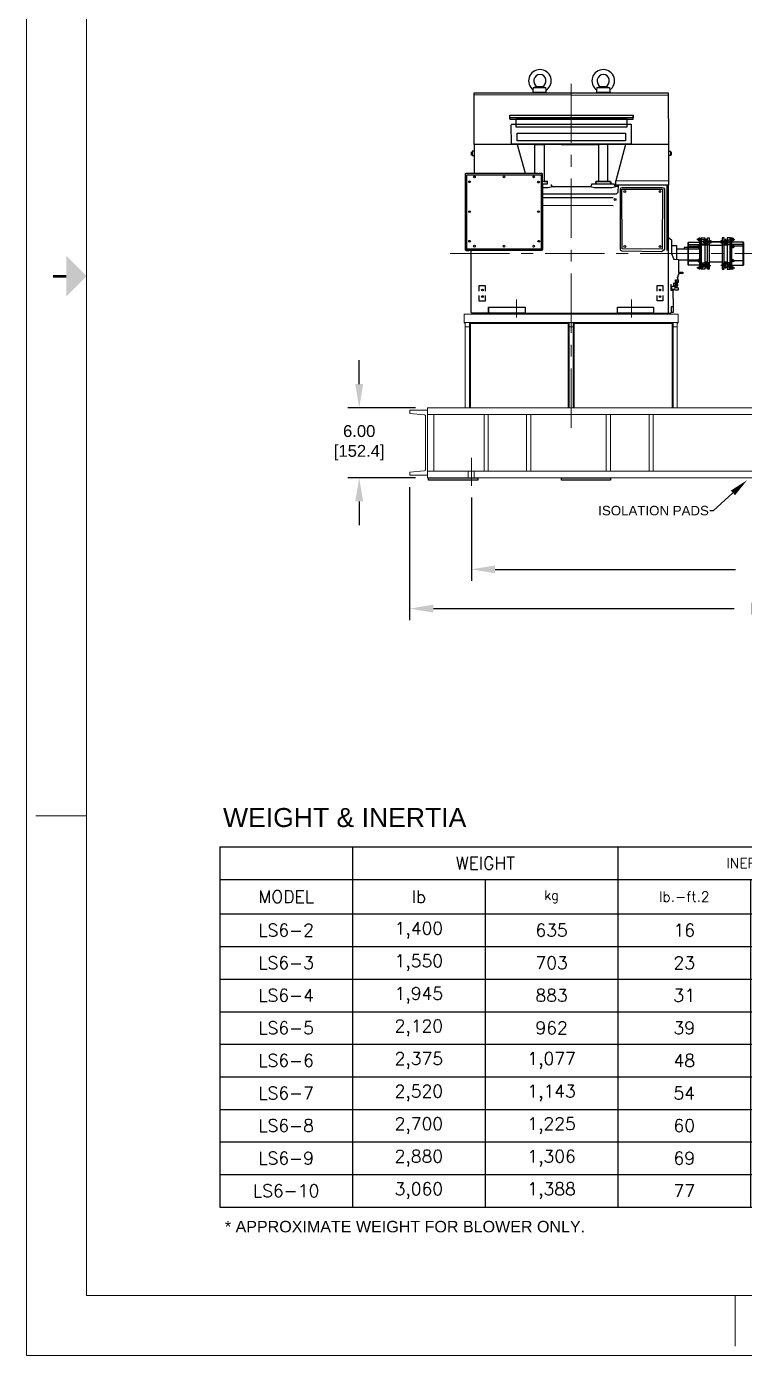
# Model space of a CAD drawing. Header units: inches. Extents: x 26 to 324, y 7 to 235.
# Drawn here: x 25.8 to 101.3, y 7.4 to 147.4 of the extents above; entities that cross this region are included whole.
import ezdxf
from ezdxf import colors
from ezdxf.entities.mleader import LeaderData, LeaderLine
from ezdxf.enums import TextEntityAlignment as Align
from ezdxf.math import Vec2, Vec3

# ---------------------------------------------------------------- set-up
doc = ezdxf.new("R2010")
doc.units = ezdxf.units.IN
doc.header["$MEASUREMENT"] = 0
doc.linetypes.add('CENTER', pattern=[2, 1.25, -0.25, 0.25, -0.25])
for name, color, linetype in [('CL', 1, 'CENTER'), ('OBJ', 7, 'Continuous'), ('Title Block', 7, 'Continuous'), ('TXT', 7, 'Continuous')]:
    doc.layers.add(name, color=color, linetype=linetype)
doc.styles.add('ACANSTS', font='romans.shx', dxfattribs={"height": 1})
doc.styles.add('Roman', font='romans')
doc.styles.get("Standard").update_dxf_attribs({"font": 'arial.ttf'})
doc.dimstyles.new('STANDARD 2 PLCS', dxfattribs={"dimtxt": 0.125, "dimasz": 0.18, "dimexe": 0.18, "dimexo": 0.0625, "dimgap": 0.09, "dimtad": 0, "dimtih": 1, "dimtoh": 1, "dimzin": 4, "dimdsep": 46, "dimtxsty": 'Standard', "dimcen": 0.09, "dimaunit": 1, "dimadec": 0, "dimazin": 1, "dimtfac": 1, "dimtofl": 0, "dimtmove": 1, "dimatfit": 3, "dimfxl": 1, "dimtolj": 1, "dimtzin": 4, "dimarcsym": 0})

# ---------------------------------------------------------------- blocks, each defined once
blk = doc.blocks.new('*T41')
at = {"layer": 'Title Block', "color": 0, "linetype": 'ByBlock', "lineweight": -2, "transparency": 16777216}
for p, q in [((0, 0), (69.84, 0)), ((0, 0), (0, -37.93)), ((13.97, 0), (13.97, -37.93)), ((41.9, 0), (41.9, -37.93)), ((69.84, 0), (69.84, -37.93)), ((0, -3.43), (69.84, -3.43)), ((27.94, -3.43), (27.94, -37.93)), ((55.87, -3.43), (55.87, -37.93)), ((0, -7.05), (69.84, -7.05)), ((0, -10.48), (69.84, -10.48)), ((0, -13.92), (69.84, -13.92)), ((0, -17.35), (69.84, -17.35)), ((0, -20.78), (69.84, -20.78)), ((0, -24.21), (69.84, -24.21)), ((0, -27.64), (69.84, -27.64)), ((0, -31.07), (69.84, -31.07)), ((0, -34.5), (69.84, -34.5)), ((0, -37.93), (69.84, -37.93))]:
    blk.add_line(p, q, dxfattribs=at)
at = {"layer": 'Title Block', "color": 0, "lineweight": 15, "transparency": 16777216, "attachment_point": 5, "style": 'Roman'}
for s, insert, char_height, width in [('WEIGHT', (27.94, -1.72), 1.323, 26.9783), ('INERTIA', (55.87, -1.72), 1.063, 26.9783), ('MODEL', (6.98, -5.24), 1.323, 13.0107), ('lb', (20.95, -5.24), 1.323, 13.0107), ('kg', (34.92, -5.24), 1, 13.0107), ('lb.-ft.2', (48.89, -5.24), 1.063, 13.0107), ('kg.-m2', (62.85, -5.24), 1.063, 13.0107), ('LS6-2', (6.98, -8.77), 1.323, 13.0107), ('1,400', (20.95, -8.77), 1.323, 13.0107), ('635', (34.92, -8.77), 1.323, 13.0107), ('16', (48.89, -8.77), 1.323, 13.0107), ('78.12', (62.85, -8.77), 1.323, 13.0107), ('LS6-3', (6.98, -12.2), 1.323, 13.0107), ('1,550', (20.95, -12.2), 1.323, 13.0107), ('703', (34.92, -12.2), 1.323, 13.0107), ('23', (48.89, -12.2), 1.323, 13.0107), ('112.3', (62.85, -12.2), 1.323, 13.0107), ('LS6-4', (6.98, -15.63), 1.323, 13.0107), ('1,945', (20.95, -15.63), 1.323, 13.0107), ('883', (34.92, -15.63), 1.323, 13.0107), ('31', (48.89, -15.63), 1.375, 13.0107), ('151.36', (62.85, -15.63), 1.323, 13.0107), ('LS6-5', (6.98, -19.06), 1.323, 13.0107), ('2,120', (20.95, -19.06), 1.323, 13.0107), ('962', (34.92, -19.06), 1.323, 13.0107), ('39', (48.89, -19.06), 1.323, 13.0107), ('190.42', (62.85, -19.06), 1.323, 13.0107), ('LS6-6', (6.98, -22.49), 1.323, 13.0107), ('2,375', (20.95, -22.49), 1.323, 13.0107), ('1,077', (34.92, -22.49), 1.323, 13.0107), ('48', (48.89, -22.49), 1.323, 13.0107), ('234.36', (62.85, -22.49), 1.323, 13.0107), ('2,520', (20.95, -25.92), 1.323, 13.0107), ('1,143', (34.92, -25.92), 1.323, 13.0107), ('LS6-7', (6.98, -25.92), 1.323, 13.0107), ('54', (48.89, -25.92), 1.323, 13.0107), ('263.66', (62.85, -25.92), 1.323, 13.0107), ('LS6-8', (6.98, -29.35), 1.323, 13.0107), ('2,700', (20.95, -29.35), 1.323, 13.0107), ('1,225', (34.92, -29.35), 1.323, 13.0107), ('60', (48.89, -29.35), 1.323, 13.0107), ('292.95', (62.85, -29.35), 1.323, 13.0107), ('LS6-9', (6.98, -32.78), 1.323, 13.0107), ('2,880', (20.95, -32.78), 1.323, 13.0107), ('1,306', (34.92, -32.78), 1.323, 13.0107), ('69', (48.89, -32.78), 1.323, 13.0107), ('336.89', (62.85, -32.78), 1.323, 13.0107), ('LS6-10', (6.98, -36.21), 1.323, 13.0107), ('3,060', (20.95, -36.21), 1.323, 13.0107), ('1,388', (34.92, -36.21), 1.323, 13.0107), ('77', (48.89, -36.21), 1.323, 13.0107), ('375.95', (62.85, -36.21), 1.375, 13.0107)]:
    blk.add_mtext(s, dxfattribs=dict(at, insert=insert, char_height=char_height, width=width))
blk = doc.blocks.new('*D42')
at = {"color": 0, "lineweight": -2, "transparency": 16777216}
for p, q in [((60.77, 109.71), (60.77, 112.21)), ((66.7, 107.21), (59.57, 107.21)), ((66.7, 99.85), (59.57, 99.85)), ((60.77, 97.35), (60.77, 94.85))]:
    blk.add_line(p, q, dxfattribs=at)
at = {"color": 0, "transparency": 16777216}
for points in [[(60.35, 109.71), (61.19, 109.71), (60.77, 107.21)], [(60.35, 97.35), (61.19, 97.35), (60.77, 99.85)]]:
    blk.add_solid(points, dxfattribs=at)
at = {"layer": 'Defpoints', "color": 0, "transparency": 16777216}
for p in [(67.95, 107.21), (60.77, 99.85), (67.95, 99.85)]:
    blk.add_point(p, dxfattribs=at)
at = {"color": 0, "transparency": 16777216, "insert": (60.77, 103.53), "char_height": 1.25, "attachment_point": 5}
blk.add_mtext('\\A1;6.00\\P[152.4]', dxfattribs=at)
blk = doc.blocks.new('*D45')
at = {"color": 0, "lineweight": -2, "transparency": 16777216}
for p, q in [((72.58, 97.75), (72.58, 89)), ((135.83, 97.75), (135.83, 89)), ((75.08, 90.2), (100.39, 90.2)), ((133.33, 90.2), (104.84, 90.2))]:
    blk.add_line(p, q, dxfattribs=at)
at = {"color": 0, "transparency": 16777216}
for points in [[(75.08, 90.61), (75.08, 89.78), (72.58, 90.2)], [(133.33, 90.61), (133.33, 89.78), (135.83, 90.2)]]:
    blk.add_solid(points, dxfattribs=at)
at = {"layer": 'Defpoints', "color": 0, "transparency": 16777216}
for p in [(72.58, 99), (135.83, 99), (135.83, 90.2)]:
    blk.add_point(p, dxfattribs=at)
at = {"color": 0, "transparency": 16777216, "insert": (102.61, 90.2), "char_height": 1.25, "attachment_point": 5}
blk.add_mtext('\\A1;F', dxfattribs=at)
blk = doc.blocks.new('*D47')
at = {"color": 0, "lineweight": -2, "transparency": 16777216}
for p, q in [((66.08, 98.85), (66.08, 84.86)), ((142.33, 98.85), (142.33, 84.86)), ((68.58, 86.06), (100.25, 86.06)), ((139.83, 86.06), (104.63, 86.06))]:
    blk.add_line(p, q, dxfattribs=at)
at = {"color": 0, "transparency": 16777216}
for points in [[(68.58, 86.48), (68.58, 85.64), (66.08, 86.06)], [(139.83, 86.48), (139.83, 85.64), (142.33, 86.06)]]:
    blk.add_solid(points, dxfattribs=at)
at = {"layer": 'Defpoints', "color": 0, "transparency": 16777216}
for p in [(66.08, 100.1), (142.33, 100.1), (142.33, 86.06)]:
    blk.add_point(p, dxfattribs=at)
at = {"color": 0, "transparency": 16777216, "insert": (102.44, 86.06), "char_height": 1.25, "attachment_point": 5}
blk.add_mtext('\\A1;L', dxfattribs=at)
blk = doc.blocks.new('LONE STAR BLOWER TITLE BLOCK (SIZE A)')
at = {"layer": 'Title Block', "lineweight": 15}
for p, q in [((0, 18), (0, 0)), ((0.5, 17.5), (0.5, 0.5)), ((0.078, 4.5), (0.5, 4.5)), ((0.5, 0.5), (23.125, 0.5)), ((5.906, 0.078), (5.906, 0.5)), ((0, 0), (23.625, 0))]:
    blk.add_line(p, q, dxfattribs=at)
at = {"layer": 'Title Block', "lineweight": 15, "const_width": 0.0225}
blk.add_lwpolyline([(0.219, 9), (0.331, 9)], dxfattribs=at)
at = {"layer": 'Title Block', "lineweight": 15}
blk.add_solid([(0.331, 8.831), (0.331, 9.169), (0.5, 9)], dxfattribs=at)
at = {"layer": 'Title Block', "lineweight": 15, "style": 'ACANSTS'}
for tag, p, height in [('DRAWN_BY', (14.369, 2.285), 0.135), ('DRAWN_DATE', (15.515, 2.294), 0.135), ('DRAWING_SUBTITLE', (17.513, 1.977), 0.203), ('CHECKED_BY', (14.391, 1.94), 0.135), ('CHECK_DATE', (15.496, 1.94), 0.135), ('ENGINEER', (14.385, 1.608), 0.135), ('ENG_DATE', (15.487, 1.603), 0.135), ('DRAWING_SUBTITLE', (17.511, 1.549), 0.203), ('MANUFACTURING', (14.381, 1.271), 0.135), ('MFG_DATE', (15.488, 1.27), 0.135), ('CONTROL', (14.381, 0.933), 0.135), ('CONTROL_DATE', (15.488, 0.932), 0.135), ('CAGE_CODE', (17.727, 0.916), 0.135), ('MODEL_FILE_NAME', (8.295, 0.611), 0.135), ('APPROVED_BY', (14.37, 0.568), 0.135), ('APPROVAL_DATE', (15.48, 0.562), 0.135)]:
    blk.add_attdef(tag, p, '', height=height, dxfattribs=at)
at = {"layer": 'Title Block', "lineweight": 15, "style": 'Roman', "flags": 8}
for tag, height, p in [('DWG_NUMBER', 0.281, (18.91, 1.147)), ('SCALE', 0.135, (17.903, 0.704)), ('SHEETNUMBER', 0.135, (21.256, 0.704)), ('TOTA_SHEETS', 0.135, (21.894, 0.702))]:
    blk.add_attdef(tag, text='', height=height, dxfattribs=at).set_placement(p, align=Align.TOP_LEFT)
at = {"layer": 'Title Block', "lineweight": 15, "style": 'ACANSTS'}
blk.add_attdef('REVISION', text='', height=0.135, dxfattribs=at).set_placement((22.849, 0.893), align=Align.CENTER)

msp = doc.modelspace()

# ---------------------------------------------------------------- linework, layer by layer
at = {"layer": 'CL', "lineweight": 0, "ltscale": 5}
for points in [[(83.071, 105.103), (83.071, 141.344)], [(70.33, 123.447), (143.377, 123.447)], [(77.317, 116.704), (77.317, 118.61)], [(89.447, 116.704), (89.447, 118.61)], [(72.585, 101.935), (72.585, 99.003)]]:
    msp.add_lwpolyline(points, dxfattribs=at)
at = {"layer": 'OBJ', "lineweight": 0}
for p, q in [((67.954, 106.259), (67.954, 107.212)), ((67.954, 107.212), (140.46, 107.212)), ((139.801, 106.516), (67.954, 106.516)), ((68.613, 106.516), (67.954, 106.516)), ((67.954, 103.291), (67.954, 106.259)), ((67.954, 100.946), (67.954, 103.291)), ((67.954, 100.103), (67.954, 100.946)), ((67.624, 100.579), (66.085, 100.433)), ((66.085, 100.433), (66.085, 100.103)), ((66.085, 100.103), (67.954, 100.103)), ((67.954, 100.524), (140.46, 100.543)), ((67.954, 99.846), (67.954, 100.543)), ((140.46, 99.846), (67.954, 99.846))]:
    msp.add_line(p, q, dxfattribs=at)
at = {"layer": 'OBJ', "lineweight": 25}
for points in [[(93.295, 140.378), (93.332, 134.954), (72.883, 134.954), (72.883, 140.378), (93.295, 140.378), (93.295, 140.085), (72.883, 140.158)], [(79.113, 140.928), (80.395, 140.928)], [(85.819, 140.928), (87.102, 140.928)], [(76.621, 137.63), (76.621, 138.033), (89.594, 138.033), (89.594, 137.739), (76.621, 137.739), (76.621, 137.593), (89.594, 137.593), (89.594, 138.033)], [(76.767, 137.08), (89.411, 137.08), (89.411, 134.991), (76.804, 134.991), (76.767, 137.007)], [(79.259, 131.913), (79.259, 134.954), (80.249, 134.954), (80.249, 131.033), (80.542, 131.033), (80.542, 130.777), (80.066, 130.777), (80.066, 123.887), (80.029, 123.814), (79.956, 123.777), (72.26, 123.74), (71.967, 123.814), (71.967, 131.876), (72.04, 131.913), (75.998, 131.913)], [(72.883, 134.954), (72.883, 131.913)], [(77.39, 134.954), (78.233, 131.913)], [(82.045, 134.954), (85.966, 134.954), (85.966, 131.033), (85.673, 131.033), (85.673, 130.813), (87.249, 130.813), (87.212, 131.033), (85.709, 131.033), (86.955, 131.033), (86.955, 134.954)], [(88.788, 134.954), (87.798, 131.106), (93.332, 131.143), (93.332, 130.667), (87.798, 130.667), (87.798, 131.106)], [(93.332, 134.954), (93.332, 130.667), (93.149, 130.667), (93.149, 123.777)], [(72.663, 133.818), (72.59, 133.818), (72.59, 134.148), (72.663, 134.148)], [(72.883, 134.221), (72.663, 134.221), (72.663, 133.782), (72.883, 133.782)], [(93.332, 134.221), (93.552, 134.221), (93.552, 133.782), (93.332, 133.782)], [(93.552, 134.148), (93.625, 134.148), (93.625, 133.818), (93.552, 133.818)], [(73.249, 131.913), (79.626, 131.913), (80.029, 131.876), (80.066, 123.887), (71.967, 123.887), (71.967, 131.876), (79.956, 131.913)], [(78.6, 131.913), (79.626, 131.913)], [(80.615, 131.033), (80.066, 131.033), (80.029, 131.876), (79.699, 131.876)], [(87.798, 130.52), (87.945, 130.557), (88.018, 130.667), (87.981, 129.897), (87.835, 129.714), (80.066, 129.714), (80.066, 131.803)], [(80.066, 130.41), (80.652, 130.41), (81.128, 130.52), (81.018, 130.593), (81.018, 130.74)], [(81.128, 130.52), (85.086, 130.52), (85.526, 130.41), (87.358, 130.41), (87.798, 130.52), (87.688, 130.593), (87.652, 130.777), (85.233, 130.777), (85.196, 130.593), (85.123, 130.52)], [(85.673, 130.777), (85.673, 131.033), (87.249, 130.996), (87.249, 130.777), (85.673, 130.813)], [(93.332, 117.18), (93.332, 130.667)], [(87.505, 129.311), (80.066, 129.311)], [(80.066, 128.541), (87.505, 128.504)], [(93.332, 125.133), (93.662, 124.913), (93.662, 123.447), (93.845, 122.934), (93.845, 122.861), (94.395, 122.824), (94.395, 121.688), (94.395, 121.505), (94.835, 121.505), (94.835, 121.358), (94.395, 121.322), (94.395, 121.175), (94.321, 121.175), (94.321, 120.918), (94.248, 120.918), (94.248, 120.845), (94.285, 120.845), (94.285, 120.735), (94.321, 120.735), (94.321, 120.699), (94.358, 120.699), (94.358, 120.442), (94.065, 120.442), (94.065, 120.699), (94.175, 120.699), (94.175, 120.442)], [(96.63, 122.238), (95.421, 122.238), (95.384, 122.274), (95.384, 124.62), (95.421, 124.656)], [(95.421, 122.238), (95.421, 124.656), (96.63, 124.656)], [(96.777, 124.95), (96.3, 124.95)], [(96.594, 124.803), (96.557, 124.803), (96.484, 124.803), (96.484, 125.06), (96.557, 125.06)], [(96.557, 125.023), (96.484, 125.023)], [(96.557, 124.876), (96.484, 124.876)], [(96.557, 124.803), (96.557, 125.06), (96.594, 125.096)], [(97.143, 124.913), (96.777, 124.913)], [(97.29, 124.693), (96.887, 124.693)], [(97.143, 124.583), (97.033, 124.583), (97.033, 124.803), (97.143, 124.803)], [(97.143, 124.766), (97.033, 124.766)], [(97.143, 124.62), (97.033, 124.62)], [(97.327, 124.95), (97.217, 124.95), (97.217, 124.327), (97.143, 124.327)], [(97.217, 124.876), (97.143, 124.876)], [(97.436, 124.327), (97.327, 124.327), (97.327, 124.95), (97.327, 124.766), (97.217, 124.766), (97.217, 124.95)], [(97.253, 124.766), (97.253, 124.95)], [(97.253, 124.327), (97.253, 124.583)], [(97.436, 124.876), (97.327, 124.876)], [(97.436, 124.583), (97.62, 124.583), (97.766, 124.583), (97.766, 124.803), (97.62, 124.803)], [(97.62, 124.62), (97.766, 124.62), (97.84, 124.62), (97.84, 124.766), (97.766, 124.766), (97.62, 124.766), (97.436, 124.766)], [(97.473, 124.693), (97.986, 124.693)], [(97.62, 124.583), (97.62, 124.583)], [(98.646, 124.693), (97.766, 124.693)], [(97.95, 124.693), (98.866, 124.693)], [(99.159, 124.693), (98.609, 124.693)], [(98.976, 124.62), (98.829, 124.62), (98.792, 124.62), (98.792, 124.766), (98.829, 124.766), (98.976, 124.766), (99.196, 124.766)], [(98.976, 124.803), (98.829, 124.803), (98.829, 124.583), (98.976, 124.583), (99.012, 124.583)], [(98.976, 124.583), (99.196, 124.583)], [(99.379, 124.766), (99.305, 124.766), (99.305, 124.95), (99.305, 124.327), (99.196, 124.327)], [(99.196, 124.876), (99.305, 124.876)], [(99.379, 124.327), (99.379, 124.95), (99.305, 124.95)], [(99.305, 124.693), (99.745, 124.693)], [(99.489, 124.327), (99.379, 124.327), (99.305, 124.327), (99.305, 124.583), (99.379, 124.583)], [(99.379, 124.95), (99.379, 124.766), (99.379, 124.95)], [(99.379, 124.876), (99.489, 124.876)], [(99.379, 124.583), (99.379, 124.327), (99.379, 124.583)], [(99.489, 125.06), (99.525, 125.096)], [(99.489, 124.913), (99.819, 124.913)], [(99.489, 124.583), (99.599, 124.583), (99.599, 124.803), (99.489, 124.803)], [(99.489, 124.766), (99.599, 124.766)], [(99.489, 124.62), (99.599, 124.62)], [(99.855, 124.95), (100.295, 124.95)], [(101.174, 122.238), (101.174, 124.656), (100.002, 124.656)], [(100.002, 122.238), (101.174, 122.238), (101.248, 122.274), (101.248, 124.62), (101.174, 124.656)], [(100.038, 125.06), (100.148, 125.06), (100.148, 124.803), (100.038, 124.803), (100.038, 125.06), (100.038, 125.096)], [(100.038, 125.023), (100.148, 125.023)], [(100.038, 124.876), (100.148, 124.876)], [(71.967, 123.814), (72.04, 123.777), (72.26, 123.74)], [(79.956, 123.777), (72.04, 123.777)], [(75.888, 117.18), (72.626, 117.18), (72.553, 117.254), (72.553, 123.74)], [(93.662, 124.29), (94.175, 124.29), (94.175, 122.824)], [(94.175, 123.96), (96.777, 123.96)], [(94.395, 122.787), (96.777, 122.787), (96.777, 124.107), (94.981, 124.107), (94.981, 123.96)], [(95.384, 124.4), (96.777, 124.4)], [(95.384, 124.217), (96.777, 124.217)], [(97.143, 124.437), (96.777, 124.437)], [(96.777, 124.363), (97.143, 124.363)], [(97.217, 124.51), (97.143, 124.51)], [(97.436, 124.51), (97.327, 124.51)], [(97.62, 124.363), (97.436, 124.363)], [(97.62, 124.327), (98.499, 124.327), (98.976, 124.327)], [(98.976, 124.363), (99.196, 124.363)], [(99.196, 124.51), (99.305, 124.51)], [(99.379, 124.51), (99.489, 124.51)], [(99.489, 124.437), (99.819, 124.437)], [(99.819, 124.363), (99.489, 124.363)], [(101.248, 124.4), (99.819, 124.4)], [(101.248, 124.217), (99.819, 124.217)], [(95.384, 122.677), (96.777, 122.677)], [(96.777, 122.421), (96.96, 122.421), (96.96, 121.945), (96.777, 121.945), (96.3, 121.945)], [(96.594, 121.798), (96.557, 121.835), (96.484, 121.835), (96.484, 122.054), (96.557, 122.054)], [(96.557, 122.018), (96.484, 122.018)], [(96.557, 121.871), (96.484, 121.871)], [(96.557, 121.835), (96.557, 122.054), (96.594, 122.091)], [(97.107, 122.201), (96.704, 122.201)], [(96.777, 122.494), (97.143, 122.494), (97.107, 122.494)], [(97.143, 122.091), (96.96, 122.091), (96.85, 122.091), (96.85, 122.311), (96.96, 122.311), (97.143, 122.311)], [(96.96, 122.274), (96.85, 122.274)], [(96.96, 122.128), (96.85, 122.128)], [(97.327, 121.945), (97.217, 121.945), (97.217, 122.568), (97.143, 122.568)], [(97.217, 122.384), (97.143, 122.384)], [(97.217, 122.018), (97.143, 122.018)], [(97.217, 121.945), (97.217, 122.091), (97.327, 122.091), (97.327, 121.945), (97.327, 122.568), (97.436, 122.568)], [(97.253, 122.311), (97.253, 122.568)], [(97.253, 122.201), (97.803, 122.201)], [(97.253, 121.945), (97.253, 122.091)], [(97.436, 122.384), (97.327, 122.384)], [(97.436, 122.018), (97.327, 122.018)], [(97.62, 122.494), (97.436, 122.494)], [(97.62, 122.421), (97.436, 122.421)], [(97.436, 122.091), (97.583, 122.091), (97.583, 122.311), (97.436, 122.311)], [(97.436, 122.274), (97.583, 122.274), (97.62, 122.274), (97.62, 122.128), (97.583, 122.128), (97.436, 122.128)], [(97.62, 121.945), (97.436, 121.945)], [(97.62, 122.568), (98.976, 122.568)], [(99.342, 122.201), (98.829, 122.201)], [(98.976, 122.494), (99.196, 122.494)], [(98.976, 122.421), (99.196, 122.421)], [(99.196, 122.274), (99.049, 122.274), (98.976, 122.274), (98.976, 122.128), (99.049, 122.128), (99.196, 122.128)], [(98.976, 121.945), (99.196, 121.945)], [(99.196, 122.091), (99.049, 122.091), (99.049, 122.311), (99.196, 122.311)], [(99.196, 122.568), (99.305, 122.568), (99.305, 121.945), (99.305, 122.091), (99.379, 122.091)], [(99.196, 122.384), (99.305, 122.384)], [(99.196, 122.018), (99.305, 122.018)], [(99.379, 122.311), (99.305, 122.311), (99.305, 122.568), (99.379, 122.568), (99.489, 122.568)], [(99.305, 121.945), (99.379, 121.945), (99.379, 122.568)], [(99.379, 122.568), (99.379, 122.311), (99.379, 122.568)], [(99.379, 122.384), (99.489, 122.384)], [(99.379, 122.091), (99.379, 121.945), (99.379, 122.091)], [(99.379, 122.018), (99.489, 122.018)], [(99.489, 122.494), (99.489, 122.494)], [(99.819, 122.494), (99.489, 122.494)], [(99.489, 122.091), (99.672, 122.091), (99.745, 122.091), (99.745, 122.311), (99.672, 122.311), (99.489, 122.311)], [(99.489, 122.201), (99.928, 122.201)], [(99.819, 122.421), (99.672, 122.421), (99.672, 121.945), (99.819, 121.945)], [(99.672, 122.274), (99.745, 122.274)], [(99.672, 122.128), (99.745, 122.128)], [(101.248, 122.677), (99.819, 122.677)], [(99.855, 121.945), (100.295, 121.945)], [(100.038, 121.835), (100.038, 122.054), (100.038, 122.091)], [(100.038, 121.798), (100.038, 121.835), (100.148, 121.835), (100.148, 122.054), (100.038, 122.054)], [(100.038, 122.018), (100.148, 122.018)], [(100.038, 121.871), (100.148, 121.871)], [(94.065, 120.405), (94.321, 120.405), (94.321, 120.369), (94.065, 120.369), (94.065, 120.149), (94.028, 120.076), (93.955, 120.039), (93.882, 120.076), (93.882, 120.369), (93.955, 120.295), (94.065, 120.369)], [(73.396, 119.489), (73.396, 120.076), (74.019, 120.076), (74.019, 119.489)], [(74.019, 119.049), (74.019, 118.426), (73.396, 118.426), (73.396, 119.049)], [(92.123, 119.489), (92.123, 120.076), (92.746, 120.076), (92.746, 119.489)], [(92.746, 119.049), (92.746, 118.463), (92.123, 118.463), (92.123, 119.049)], [(93.808, 119.709), (93.808, 119.562), (93.625, 119.562), (93.625, 120.222)], [(94.028, 119.892), (94.321, 119.892), (94.321, 119.856), (94.358, 119.856), (94.358, 119.599), (93.992, 119.599), (93.992, 119.709), (94.028, 119.856), (94.028, 120.039), (93.992, 120.039), (93.992, 120.002), (93.845, 120.002), (93.662, 120.002), (93.662, 119.709), (93.992, 119.709)], [(93.845, 117.84), (93.808, 119.562)], [(94.028, 120.039), (94.138, 119.966), (94.248, 120.002), (94.321, 120.112), (94.321, 120.222), (94.212, 120.332), (94.065, 120.295)], [(94.102, 120.259), (94.175, 120.222), (94.212, 120.149), (94.102, 120.039), (94.028, 120.039), (94.102, 120.149), (94.065, 120.222)], [(74.385, 117.803), (74.385, 117.18), (78.233, 117.18), (78.893, 117.18), (87.285, 117.18), (91.133, 117.18), (91.756, 117.18), (93.625, 117.217), (93.625, 117.29), (93.845, 117.29), (93.845, 117.84), (93.625, 117.84), (93.625, 117.254)]]:
    msp.add_lwpolyline(points, dxfattribs=at)
for points in [[(79.076, 140.415), (79.076, 140.671), (79.113, 140.928), (79.479, 141.038), (79.992, 141.038), (80.395, 140.928), (80.432, 140.671), (80.432, 140.415)], [(85.783, 140.415), (85.783, 140.671), (85.819, 140.928), (86.186, 141.038), (86.699, 141.038), (87.102, 140.928), (87.139, 140.671), (87.139, 140.415)], [(77.244, 137.593), (77.244, 136.787), (88.971, 136.787), (88.971, 137.593)], [(77.39, 136.127), (88.788, 136.127), (88.788, 135.321), (77.39, 135.321)], [(72.113, 131.729), (79.919, 131.729), (79.919, 123.923), (72.113, 123.923)], [(88.458, 130.41), (92.672, 130.41), (92.819, 130.373), (92.892, 130.227), (92.892, 123.923), (92.819, 123.777), (92.599, 123.63), (88.458, 123.704), (88.311, 123.777), (88.275, 123.923), (88.275, 130.227), (88.311, 130.373)], [(88.421, 130.227), (92.709, 130.227), (92.672, 123.923), (88.458, 123.96)], [(96.594, 124.803), (96.594, 125.096), (96.63, 125.096), (96.63, 124.803)], [(96.63, 121.835), (96.63, 125.06), (96.777, 125.06), (96.777, 121.835)], [(96.777, 121.798), (96.777, 125.096), (97.143, 125.096), (97.143, 121.798)], [(97.217, 124.583), (97.327, 124.583), (97.327, 124.327), (97.217, 124.327)], [(97.29, 124.95), (97.29, 124.766)], [(97.29, 124.583), (97.29, 124.327)], [(97.436, 121.798), (97.436, 125.096), (97.62, 125.096), (97.62, 121.798)], [(99.196, 121.798), (99.196, 125.096), (98.976, 125.096), (98.976, 121.798)], [(99.342, 124.95), (99.342, 124.766)], [(99.342, 124.583), (99.342, 124.327)], [(99.819, 121.798), (99.819, 125.096), (99.489, 125.096), (99.489, 121.798)], [(100.002, 121.835), (100.002, 125.06), (99.819, 125.06), (99.819, 121.835)], [(100.038, 124.803), (100.038, 125.096), (100.002, 125.096), (100.002, 124.803)], [(96.3, 124.18), (96.777, 124.18)], [(96.557, 124.327), (96.484, 124.327), (96.484, 124.07), (96.557, 124.07), (96.594, 124.033), (96.557, 124.07), (96.484, 124.07), (96.484, 124.327)], [(96.484, 124.253), (96.557, 124.253)], [(96.484, 124.143), (96.557, 124.143)], [(96.594, 124.327), (96.557, 124.327), (96.557, 124.07), (96.557, 124.327)], [(96.594, 124.033), (96.594, 124.327), (96.63, 124.327), (96.63, 124.033)], [(96.594, 124.033), (96.594, 124.327), (96.63, 124.327), (96.63, 124.033)], [(100.295, 124.18), (99.855, 124.18)], [(100.038, 124.033), (100.038, 124.327), (100.002, 124.327), (100.002, 124.033)], [(100.038, 124.033), (100.038, 124.327), (100.002, 124.327), (100.002, 124.033)], [(100.148, 124.07), (100.038, 124.07), (100.038, 124.327), (100.148, 124.327)], [(100.148, 124.07), (100.038, 124.07), (100.038, 124.327), (100.148, 124.327)], [(100.148, 124.253), (100.038, 124.253)], [(100.148, 124.143), (100.038, 124.143)], [(100.038, 124.07), (100.038, 124.033)], [(96.3, 122.677), (96.777, 122.677)], [(96.557, 122.824), (96.484, 122.824), (96.484, 122.568), (96.557, 122.568), (96.594, 122.531), (96.557, 122.568), (96.484, 122.568), (96.484, 122.824)], [(96.484, 122.751), (96.557, 122.751)], [(96.484, 122.641), (96.557, 122.641)], [(96.594, 122.824), (96.557, 122.824), (96.557, 122.568), (96.557, 122.824)], [(96.594, 122.531), (96.594, 122.824), (96.63, 122.824), (96.63, 122.531)], [(96.594, 122.531), (96.594, 122.824), (96.63, 122.824), (96.63, 122.531)], [(96.594, 121.798), (96.594, 122.091), (96.63, 122.091), (96.63, 121.798)], [(97.217, 122.311), (97.217, 122.568), (97.327, 122.568), (97.327, 122.311)], [(97.29, 122.568), (97.29, 122.311)], [(97.29, 122.091), (97.29, 121.945)], [(99.342, 122.568), (99.342, 122.311)], [(99.342, 122.091), (99.342, 121.945)], [(100.295, 122.677), (99.855, 122.677)], [(100.038, 122.531), (100.038, 122.824), (100.002, 122.824), (100.002, 122.531)], [(100.038, 122.531), (100.038, 122.824), (100.002, 122.824), (100.002, 122.531)], [(100.038, 121.798), (100.038, 122.091), (100.002, 122.091), (100.002, 121.798)], [(100.148, 122.568), (100.038, 122.568), (100.038, 122.824), (100.148, 122.824)], [(100.148, 122.568), (100.038, 122.568), (100.038, 122.824), (100.148, 122.824)], [(100.148, 122.751), (100.038, 122.751)], [(100.148, 122.641), (100.038, 122.641)], [(100.038, 122.568), (100.038, 122.531)], [(74.385, 117.803), (78.233, 117.803), (78.233, 117.18), (74.385, 117.18)], [(87.945, 117.803), (91.756, 117.803), (91.756, 117.18), (87.945, 117.18)], [(68.064, 99.846), (73.268, 99.846), (73.268, 99.59), (68.064, 99.59)], [(82.049, 99.846), (87.216, 99.846), (87.216, 99.59), (82.049, 99.59)]]:
    msp.add_lwpolyline(points, close=True, dxfattribs=at)
at = {"layer": 'OBJ', "lineweight": 0}
for points in [[(99.855, 124.217), (99.819, 124.217), (99.819, 122.677), (99.855, 122.641)], [(99.819, 122.677), (99.855, 122.641)], [(94.358, 116.191), (94.358, 117.07), (71.82, 117.07), (71.82, 116.191)], [(72.37, 107.212), (72.37, 115.751), (72.37, 116.191), (71.93, 116.191), (71.82, 116.191), (71.93, 116.081)], [(72.37, 115.751), (71.93, 115.751), (71.93, 116.191)], [(72.406, 116.118), (72.48, 116.191), (72.37, 116.191), (82.887, 116.191), (82.887, 115.751), (83.291, 115.751)], [(72.443, 116.154), (72.48, 116.081), (72.48, 107.212)], [(83.291, 107.212), (83.291, 115.751), (83.291, 116.191), (82.887, 116.191), (82.778, 116.191), (82.851, 116.118)], [(82.778, 107.212), (82.778, 116.081), (82.814, 116.154)], [(83.327, 116.118), (83.401, 116.191), (83.291, 116.191), (93.808, 116.191), (93.808, 115.751)], [(83.401, 107.212), (83.401, 116.081), (83.364, 116.154)], [(94.248, 115.751), (94.248, 116.191), (93.808, 116.191), (93.698, 116.191), (93.772, 116.118)], [(93.698, 107.212), (93.698, 116.081), (93.735, 116.154)], [(94.248, 116.081), (94.358, 116.191), (94.248, 116.191)], [(71.93, 115.751), (71.93, 107.212)], [(82.778, 116.081), (72.48, 116.081)], [(82.887, 115.751), (82.887, 107.212)], [(93.698, 116.081), (83.401, 116.081)], [(94.248, 107.212), (94.248, 115.751), (93.808, 115.751), (93.808, 107.212)], [(67.624, 106.479), (66.085, 106.626), (66.085, 106.956), (67.954, 106.956)], [(67.734, 100.652), (67.734, 106.406)], [(68.613, 100.543), (68.613, 103.584), (68.613, 106.516)], [(73.909, 100.543), (73.909, 106.516)], [(74.349, 106.516), (74.349, 100.543)], [(78.38, 100.543), (78.38, 106.516)], [(78.82, 106.516), (78.82, 100.543)], [(86.772, 100.543), (86.772, 106.516)], [(87.212, 106.516), (87.212, 100.543)], [(91.28, 100.543), (91.28, 106.516)], [(91.719, 106.516), (91.719, 100.543)], [(72.255, 99.846), (72.255, 100.543)], [(72.878, 99.846), (72.878, 100.543)]]:
    msp.add_lwpolyline(points, dxfattribs=at)
at = {"layer": 'OBJ', "lineweight": 25}
for centre in [(72.901, 131.528), (76.016, 131.528), (79.131, 131.528), (72.388, 131.015), (79.644, 130.978), (87.707, 129.146), (88.733, 129.989), (92.434, 129.989), (72.388, 127.863), (79.644, 127.863), (72.388, 124.748), (79.681, 124.748), (72.901, 124.235), (76.016, 124.235), (79.131, 124.235), (88.733, 124.198), (92.434, 124.198), (73.744, 119.617), (73.744, 118.921), (92.434, 119.617), (92.434, 118.921)]:
    msp.add_circle(centre, 0.0916, dxfattribs=at)
for centre in [(79.791, 141.642), (86.461, 141.642)]:
    msp.add_arc(centre, 1.191, 305.11779, 234.17907, dxfattribs=at)
at = {"layer": 'OBJ', "lineweight": 0}
for centre, start, end in [((67.642, 106.389), 0.00537, 85.00683), ((67.642, 100.671), 274.99884, 0)]:
    msp.add_arc(centre, 0.0916, start, end, dxfattribs=at)
at = {"layer": 'OBJ', "lineweight": 25}
for points in [[(79.165, 141.791), (79.099, 141.478), (79.248, 141.159), (79.524, 141.026)], [(79.799, 142.32), (79.496, 142.324), (79.231, 142.104), (79.165, 141.791)], [(80.42, 141.774), (80.361, 142.088), (80.102, 142.316), (79.799, 142.32)], [(80.043, 141.019), (80.321, 141.145), (80.479, 141.46), (80.42, 141.774)], [(85.835, 141.791), (85.768, 141.478), (85.918, 141.159), (86.194, 141.026)], [(86.469, 142.32), (86.166, 142.324), (85.901, 142.104), (85.835, 141.791)], [(87.09, 141.774), (87.031, 142.088), (86.772, 142.316), (86.469, 142.32)], [(86.712, 141.019), (86.991, 141.145), (87.149, 141.46), (87.09, 141.774)]]:
    msp.add_open_spline(points, degree=3, dxfattribs=at)

# ---------------------------------------------------------------- block references
at = {"xscale": 12.62788581092365, "yscale": 12.62788581092365, "zscale": 12.62788581092365}
msp.add_blockref('LONE STAR BLOWER TITLE BLOCK (SIZE A)', (25.754, 7.418), dxfattribs=at)
msp.add_blockref('*T41', (46.1, 60.968))

# ---------------------------------------------------------------- texts
at = {"lineweight": 15, "insert": (46.627, 21.589), "char_height": 1.2096, "attachment_point": 1}
msp.add_mtext_dynamic_manual_height_columns('* APPROXIMATE WEIGHT FOR BLOWER ONLY.', width=132.13105, gutter_width=1, heights=[0], dxfattribs=at)
at = {"layer": 'TXT', "lineweight": 5}
msp.add_text('WEIGHT & INERTIA', height=2, dxfattribs=at).set_placement((59.239, 63.064), align=Align.CENTER)

# ---------------------------------------------------------------- dimensions: what is measured, and where the dimension line sits
dim = msp.add_linear_dim(base=(60.771, 99.846), p1=(67.954, 107.212), p2=(67.954, 99.846), angle=90, text='6.00\\P[152.4]', dimstyle='STANDARD 2 PLCS', override={"dimscale": 20, "dimtxt": 0.0625, "dimasz": 0.125, "dimexe": 0.06, "dimpost": '\\X', "dimdle": 0.06, "dimtmove": 0})
dim.commit()
dim.dimension.update_dxf_attribs({"geometry": '*D42', "text_midpoint": (60.771, 103.529), "dimtype": 160})
for base, p1, p2, text, picture, middle in [((142.329, 86.06), (66.085, 100.103), (142.329, 100.103), 'L', '*D47', (102.443, 86.06)), ((135.829, 90.198), (72.585, 99.003), (135.829, 99.003), 'F', '*D45', (102.614, 90.198))]:
    dim = msp.add_linear_dim(base=base, p1=p1, p2=p2, text=text, dimstyle='STANDARD 2 PLCS', override={"dimscale": 20, "dimtxt": 0.0625, "dimasz": 0.125, "dimexe": 0.06, "dimpost": '\\X', "dimdle": 0.06, "dimtmove": 0})
    dim.commit()
    dim.dimension.update_dxf_attribs({"geometry": picture, "text_midpoint": middle, "dimtype": 160})

# ---------------------------------------------------------------- leaders
ml = msp.add_multileader_mtext('Standard')
ml.set_content('ISOLATION PADS', color=256)
ml.set_leader_properties()
ml.build(insert=Vec2(0, 0))
ml.multileader.update_dxf_attribs({"dogleg_length": 0.36, "arrow_head_size": 2})
ctx = ml.context
ctx.base_point, ctx.char_height, ctx.arrow_head_size, ctx.landing_gap_size, ctx.plane_origin = Vec3(86.047, 96.377), 1, 2, 0.09, Vec3(100.863, 101.211)
ctx.text_align_type = 2
notes = []
notes.append((ctx, [(0, (1, 1, 0), (98.029, 96.377), (-1, 0), 0.36, [(0, [(101.605, 99.59)], 0, [])])]))
ctx.mtext.insert, ctx.mtext.alignment, ctx.mtext.flow_direction = Vec3(97.579, 96.885), 3, 5
for ctx, leaders in notes:
    for number, flags, end, landing, length, lines in leaders:
        leader = LeaderData()
        leader.index, (leader.has_last_leader_line, leader.has_dogleg_vector, leader.attachment_direction) = number, flags
        leader.last_leader_point, leader.dogleg_vector, leader.dogleg_length = Vec3(end), Vec3(landing), length
        for number, points, colour, breaks in lines:
            line = LeaderLine()
            line.index, line.vertices, line.color, line.breaks = number, Vec3.list(points), colors.encode_raw_color(colour), breaks
            leader.lines.append(line)
        ctx.leaders.append(leader)

doc.saveas('drawing.dxf')
